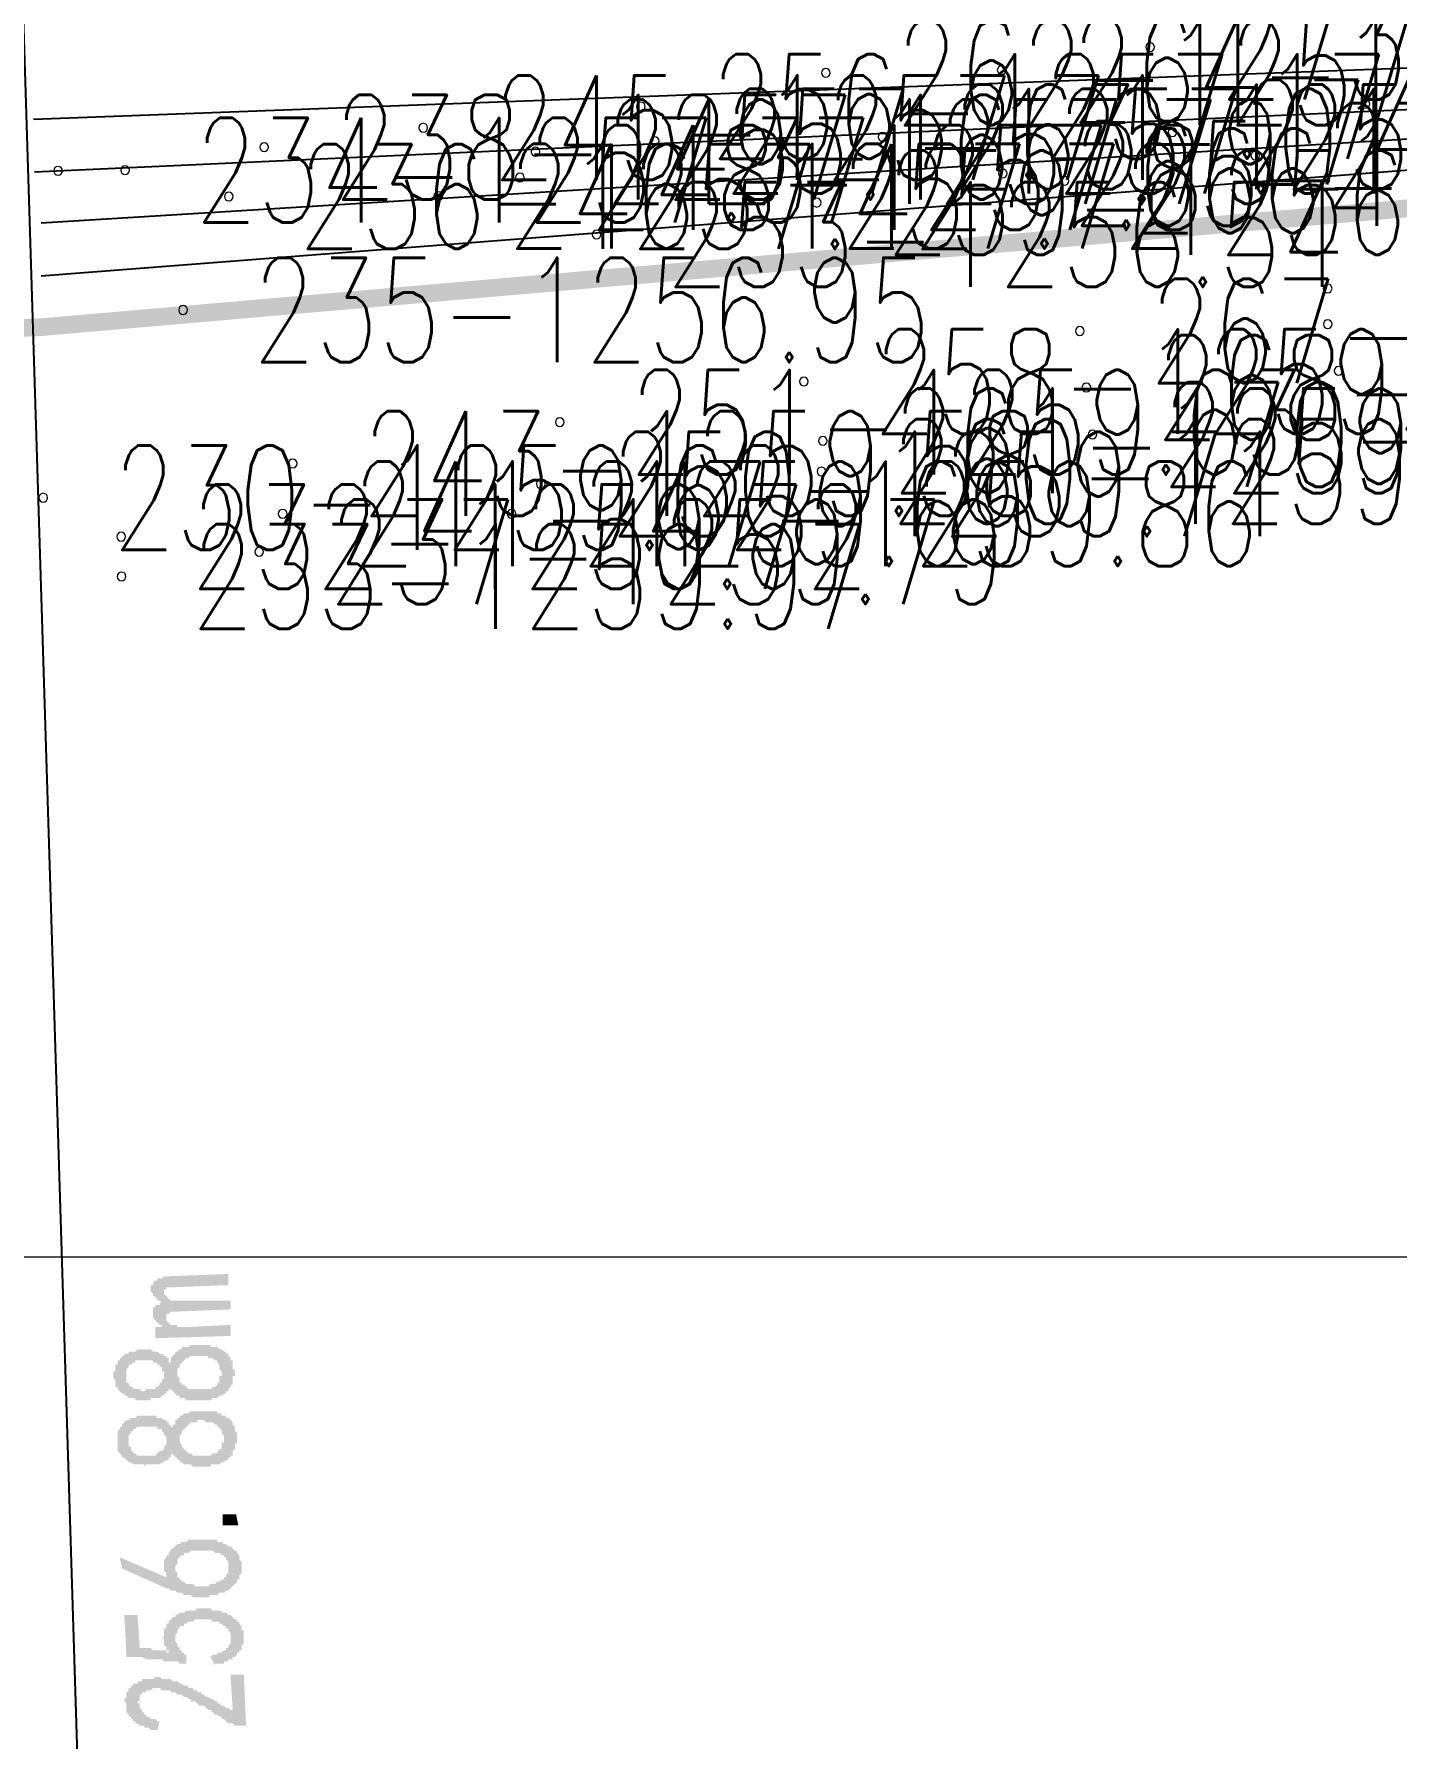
# Model space of a CAD drawing. Header units: millimetres. Extents: x 6156 to 7119, y 3162 to 3647.
# Drawn here: x 6841.03 to 6880.12, y 3507.33 to 3556.23 of the extents above; entities that cross this region are included whole.
import ezdxf
from ezdxf.enums import TextEntityAlignment as Align

# ---------------------------------------------------------------- set-up
doc = ezdxf.new("R2010")
doc.units = ezdxf.units.MM
doc.layers.add('图层1', color=7, linetype='Continuous')
doc.layers.add('点图2', color=30, linetype='Continuous', lineweight=5)
doc.styles.add('HBtxt', font='txt', dxfattribs={"width": 0.7, "bigfont": 'HZTXT'})

msp = doc.modelspace()

# ---------------------------------------------------------------- hatches: boundary and pattern name
at = {"layer": '图层1', "transparency": 33554559}
for points in [[(6846.599, 3520.66), (6846.599, 3520.342), (6845.011, 3520.279), (6845.011, 3520.279), (6844.948, 3520.279), (6844.884, 3520.279), (6844.821, 3520.279), (6844.821, 3520.279), (6844.821, 3520.215), (6844.757, 3520.215), (6844.757, 3520.152), (6844.757, 3520.152), (6844.757, 3520.088), (6844.757, 3520.088), (6844.821, 3520.025), (6844.821, 3520.025), (6844.884, 3519.961), (6844.884, 3519.961), (6844.884, 3519.961), (6844.948, 3519.898), (6845.011, 3519.898), (6845.011, 3519.898), (6845.075, 3519.898), (6845.138, 3519.898), (6845.202, 3519.898), (6845.202, 3519.898), (6845.265, 3519.898), (6845.329, 3519.898), (6846.662, 3519.898), (6846.662, 3519.644), (6845.075, 3519.58), (6845.011, 3519.58), (6844.948, 3519.58), (6844.884, 3519.517), (6844.884, 3519.517), (6844.884, 3519.517), (6844.821, 3519.517), (6844.821, 3519.453), (6844.821, 3519.453), (6844.821, 3519.39), (6844.821, 3519.39), (6844.821, 3519.326), (6844.821, 3519.326), (6844.884, 3519.263), (6844.884, 3519.263), (6844.948, 3519.199), (6844.948, 3519.199), (6845.011, 3519.199), (6845.011, 3519.199), (6845.075, 3519.199), (6845.138, 3519.199), (6845.138, 3519.136), (6845.202, 3519.136), (6845.265, 3519.136), (6845.329, 3519.136), (6845.329, 3519.136), (6846.662, 3519.199), (6846.662, 3518.882), (6844.503, 3518.818), (6844.503, 3519.136), (6844.757, 3519.136), (6844.694, 3519.136), (6844.694, 3519.199), (6844.63, 3519.199), (6844.63, 3519.199), (6844.567, 3519.263), (6844.567, 3519.263), (6844.503, 3519.326), (6844.503, 3519.326), (6844.503, 3519.326), (6844.44, 3519.39), (6844.44, 3519.39), (6844.44, 3519.453), (6844.44, 3519.453), (6844.44, 3519.517), (6844.44, 3519.517), (6844.44, 3519.58), (6844.44, 3519.58), (6844.44, 3519.644), (6844.44, 3519.644), (6844.44, 3519.707), (6844.503, 3519.707), (6844.503, 3519.771), (6844.567, 3519.771), (6844.63, 3519.771), (6844.63, 3519.834), (6844.694, 3519.834), (6844.757, 3519.834), (6844.694, 3519.834), (6844.63, 3519.898), (6844.63, 3519.898), (6844.567, 3519.898), (6844.567, 3519.961), (6844.503, 3519.961), (6844.503, 3520.025), (6844.503, 3520.025), (6844.44, 3520.025), (6844.44, 3520.088), (6844.44, 3520.088), (6844.376, 3520.152), (6844.376, 3520.152), (6844.376, 3520.215), (6844.376, 3520.279), (6844.376, 3520.279), (6844.376, 3520.342), (6844.44, 3520.342), (6844.44, 3520.406), (6844.44, 3520.406), (6844.503, 3520.469), (6844.503, 3520.469), (6844.567, 3520.469), (6844.567, 3520.533), (6844.63, 3520.533), (6844.63, 3520.533), (6844.694, 3520.533), (6844.757, 3520.596), (6844.821, 3520.596), (6844.884, 3520.596), (6844.884, 3520.596)], [(6846.091, 3509.674), (6846.154, 3509.738), (6846.218, 3509.738), (6846.281, 3509.738), (6846.281, 3509.801), (6846.345, 3509.801), (6846.408, 3509.801), (6846.408, 3509.801), (6846.472, 3509.865), (6846.535, 3509.865), (6846.535, 3509.928), (6846.599, 3509.928), (6846.599, 3509.928), (6846.599, 3509.992), (6846.599, 3509.992), (6846.662, 3510.055), (6846.662, 3510.055), (6846.662, 3510.055), (6846.662, 3510.119), (6846.662, 3510.182), (6846.662, 3510.182), (6846.662, 3510.246), (6846.662, 3510.309), (6846.662, 3510.309), (6846.662, 3510.373), (6846.662, 3510.373), (6846.599, 3510.436), (6846.599, 3510.436), (6846.599, 3510.5), (6846.535, 3510.5), (6846.535, 3510.5), (6846.535, 3510.563), (6846.472, 3510.563), (6846.408, 3510.627), (6846.408, 3510.627), (6846.345, 3510.627), (6846.345, 3510.69), (6846.281, 3510.69), (6846.218, 3510.69), (6846.218, 3510.69), (6846.154, 3510.69), (6846.154, 3510.69), (6846.091, 3510.754), (6846.027, 3510.754), (6845.964, 3510.754), (6845.964, 3510.754), (6845.9, 3510.754), (6845.837, 3510.754), (6845.773, 3510.754), (6845.773, 3510.754), (6845.71, 3510.754), (6845.646, 3510.754), (6845.583, 3510.69), (6845.583, 3510.69), (6845.519, 3510.69), (6845.456, 3510.69), (6845.456, 3510.69), (6845.392, 3510.627), (6845.329, 3510.627), (6845.329, 3510.627), (6845.329, 3510.563), (6845.265, 3510.563), (6845.202, 3510.563), (6845.202, 3510.5), (6845.202, 3510.5), (6845.138, 3510.436), (6845.138, 3510.436), (6845.138, 3510.373), (6845.138, 3510.373), (6845.075, 3510.309), (6845.075, 3510.309), (6845.075, 3510.246), (6845.075, 3510.246), (6845.075, 3510.182), (6845.075, 3510.119), (6845.075, 3510.119), (6845.138, 3510.055), (6845.138, 3510.055), (6845.138, 3509.992), (6845.138, 3509.992), (6845.202, 3509.928), (6845.202, 3509.928), (6845.202, 3509.865), (6845.265, 3509.865), (6845.265, 3509.801), (6845.329, 3509.801), (6845.329, 3509.738), (6845.392, 3509.738), (6845.392, 3509.738), (6845.392, 3509.484), (6845.392, 3509.484), (6845.392, 3509.484), (6845.329, 3509.484), (6845.329, 3509.484), (6845.329, 3509.484), (6845.265, 3509.484), (6845.265, 3509.484), (6845.265, 3509.484), (6845.202, 3509.484), (6845.202, 3509.484), (6845.138, 3509.547), (6845.138, 3509.547), (6845.075, 3509.547), (6845.075, 3509.547), (6845.011, 3509.547), (6844.948, 3509.547), (6844.884, 3509.547), (6844.884, 3509.547), (6844.821, 3509.547), (6844.757, 3509.547), (6844.694, 3509.611), (6844.63, 3509.611), (6844.567, 3509.611), (6844.503, 3509.611), (6844.44, 3509.611), (6844.376, 3509.611), (6844.313, 3509.611), (6844.249, 3509.611), (6844.122, 3509.674), (6844.059, 3509.674), (6843.995, 3509.674), (6843.932, 3509.674), (6843.805, 3509.674), (6843.741, 3509.674), (6843.678, 3509.674), (6843.615, 3510.881), (6843.995, 3510.881), (6844.059, 3509.928), (6844.059, 3509.928), (6844.122, 3509.928), (6844.186, 3509.928), (6844.249, 3509.928), (6844.313, 3509.928), (6844.376, 3509.928), (6844.44, 3509.865), (6844.503, 3509.865), (6844.503, 3509.865), (6844.567, 3509.865), (6844.63, 3509.865), (6844.694, 3509.865), (6844.694, 3509.865), (6844.757, 3509.865), (6844.821, 3509.865), (6844.821, 3509.801), (6844.884, 3509.801), (6844.884, 3509.801), (6844.884, 3509.865), (6844.821, 3509.865), (6844.821, 3509.928), (6844.821, 3509.992), (6844.757, 3509.992), (6844.757, 3510.055), (6844.757, 3510.055), (6844.757, 3510.119), (6844.757, 3510.119), (6844.757, 3510.182), (6844.757, 3510.182), (6844.694, 3510.246), (6844.757, 3510.246), (6844.757, 3510.309), (6844.757, 3510.373), (6844.757, 3510.373), (6844.757, 3510.436), (6844.757, 3510.436), (6844.757, 3510.5), (6844.821, 3510.5), (6844.821, 3510.563), (6844.821, 3510.627), (6844.821, 3510.627), (6844.884, 3510.627), (6844.884, 3510.69), (6844.884, 3510.69), (6844.948, 3510.754), (6844.948, 3510.754), (6845.011, 3510.817), (6845.011, 3510.817), (6845.075, 3510.817), (6845.075, 3510.881), (6845.138, 3510.881), (6845.138, 3510.881), (6845.202, 3510.944), (6845.265, 3510.944), (6845.329, 3510.944), (6845.329, 3510.944), (6845.392, 3511.008), (6845.456, 3511.008), (6845.456, 3511.008), (6845.456, 3511.008), (6845.519, 3511.008), (6845.583, 3511.008), (6845.646, 3511.008), (6845.646, 3511.008), (6845.71, 3511.071), (6845.773, 3511.071), (6845.837, 3511.071), (6845.9, 3511.071), (6845.9, 3511.071), (6845.964, 3511.071), (6845.964, 3511.071), (6846.027, 3511.071), (6846.091, 3511.071), (6846.154, 3511.008), (6846.218, 3511.008), (6846.218, 3511.008), (6846.281, 3511.008), (6846.345, 3511.008), (6846.408, 3511.008), (6846.408, 3510.944), (6846.472, 3510.944), (6846.535, 3510.944), (6846.535, 3510.944), (6846.599, 3510.881), (6846.662, 3510.881), (6846.662, 3510.881), (6846.726, 3510.817), (6846.726, 3510.817), (6846.726, 3510.817), (6846.789, 3510.754), (6846.789, 3510.754), (6846.853, 3510.754), (6846.853, 3510.69), (6846.916, 3510.69), (6846.916, 3510.627), (6846.916, 3510.627), (6846.98, 3510.563), (6846.98, 3510.5), (6846.98, 3510.5), (6846.98, 3510.436), (6847.043, 3510.436), (6847.043, 3510.373), (6847.043, 3510.373), (6847.043, 3510.309), (6847.043, 3510.309), (6847.043, 3510.246), (6847.043, 3510.182), (6847.043, 3510.182), (6847.043, 3510.119), (6847.043, 3510.119), (6847.043, 3510.055), (6847.043, 3510.055), (6846.98, 3509.992), (6846.98, 3509.928), (6846.98, 3509.928), (6846.98, 3509.865), (6846.916, 3509.865), (6846.916, 3509.801), (6846.853, 3509.801), (6846.853, 3509.738), (6846.853, 3509.738), (6846.853, 3509.738), (6846.789, 3509.674), (6846.789, 3509.674), (6846.726, 3509.674), (6846.726, 3509.611), (6846.662, 3509.611), (6846.599, 3509.611), (6846.599, 3509.547), (6846.535, 3509.547), (6846.472, 3509.547), (6846.472, 3509.484), (6846.408, 3509.484), (6846.345, 3509.484), (6846.281, 3509.484), (6846.218, 3509.484), (6846.218, 3509.42)], [(6846.98, 3507.706), (6846.98, 3507.706), (6846.916, 3507.706), (6846.853, 3507.706), (6846.789, 3507.706), (6846.789, 3507.706), (6846.726, 3507.769), (6846.662, 3507.769), (6846.662, 3507.769), (6846.599, 3507.769), (6846.535, 3507.833), (6846.535, 3507.833), (6846.472, 3507.896), (6846.472, 3507.896), (6846.408, 3507.896), (6846.408, 3507.896), (6846.408, 3507.96), (6846.345, 3507.96), (6846.345, 3507.96), (6846.281, 3508.023), (6846.281, 3508.023), (6846.218, 3508.023), (6846.154, 3508.087), (6846.154, 3508.087), (6846.091, 3508.15), (6846.091, 3508.15), (6846.027, 3508.15), (6845.964, 3508.214), (6845.964, 3508.214), (6845.9, 3508.277), (6845.837, 3508.277), (6845.773, 3508.277), (6845.71, 3508.341), (6845.71, 3508.341), (6845.646, 3508.404), (6845.583, 3508.404), (6845.519, 3508.404), (6845.519, 3508.468), (6845.456, 3508.468), (6845.392, 3508.531), (6845.329, 3508.531), (6845.329, 3508.531), (6845.265, 3508.595), (6845.202, 3508.595), (6845.202, 3508.595), (6845.138, 3508.595), (6845.075, 3508.658), (6845.075, 3508.658), (6845.011, 3508.658), (6845.011, 3508.658), (6844.948, 3508.658), (6844.948, 3508.722), (6844.948, 3508.722), (6844.884, 3508.722), (6844.821, 3508.722), (6844.757, 3508.722), (6844.694, 3508.722), (6844.63, 3508.785), (6844.63, 3508.785), (6844.567, 3508.785), (6844.503, 3508.785), (6844.503, 3508.785), (6844.44, 3508.785), (6844.376, 3508.722), (6844.376, 3508.722), (6844.313, 3508.722), (6844.25, 3508.722), (6844.25, 3508.658), (6844.186, 3508.658), (6844.123, 3508.658), (6844.123, 3508.595), (6844.123, 3508.595), (6844.059, 3508.595), (6844.059, 3508.531), (6844.059, 3508.468), (6844.059, 3508.468), (6844.059, 3508.404), (6843.996, 3508.404), (6843.996, 3508.341), (6844.059, 3508.341), (6844.059, 3508.277), (6844.059, 3508.277), (6844.059, 3508.214), (6844.059, 3508.214), (6844.123, 3508.15), (6844.123, 3508.15), (6844.123, 3508.087), (6844.186, 3508.087), (6844.186, 3508.023), (6844.25, 3508.023), (6844.25, 3507.96), (6844.313, 3507.96), (6844.313, 3507.96), (6844.376, 3507.896), (6844.376, 3507.896), (6844.44, 3507.896), (6844.503, 3507.896), (6844.567, 3507.833), (6844.567, 3507.833), (6844.63, 3507.833), (6844.567, 3507.579), (6844.503, 3507.579), (6844.44, 3507.579), (6844.376, 3507.579), (6844.376, 3507.579), (6844.313, 3507.643), (6844.25, 3507.643), (6844.186, 3507.643), (6844.186, 3507.706), (6844.123, 3507.706), (6844.059, 3507.706), (6844.059, 3507.706), (6843.996, 3507.769), (6843.996, 3507.769), (6843.932, 3507.769), (6843.932, 3507.833), (6843.869, 3507.833), (6843.869, 3507.833), (6843.869, 3507.896), (6843.805, 3507.896), (6843.805, 3507.896), (6843.805, 3507.96), (6843.742, 3507.96), (6843.742, 3508.023), (6843.742, 3508.023), (6843.678, 3508.087), (6843.678, 3508.15), (6843.678, 3508.15), (6843.678, 3508.214), (6843.678, 3508.214), (6843.678, 3508.277), (6843.678, 3508.277), (6843.678, 3508.341), (6843.615, 3508.404), (6843.615, 3508.404), (6843.615, 3508.468), (6843.615, 3508.468), (6843.678, 3508.531), (6843.678, 3508.531), (6843.678, 3508.531), (6843.678, 3508.595), (6843.678, 3508.595), (6843.678, 3508.658), (6843.742, 3508.722), (6843.742, 3508.722), (6843.742, 3508.785), (6843.805, 3508.785), (6843.805, 3508.785), (6843.805, 3508.849), (6843.869, 3508.849), (6843.869, 3508.912), (6843.932, 3508.912), (6843.996, 3508.912), (6843.996, 3508.976), (6844.059, 3508.976), (6844.123, 3508.976), (6844.123, 3509.039), (6844.186, 3509.039), (6844.25, 3509.039), (6844.25, 3509.039), (6844.313, 3509.039), (6844.376, 3509.039), (6844.44, 3509.039), (6844.503, 3509.103), (6844.503, 3509.103), (6844.567, 3509.103), (6844.63, 3509.103), (6844.63, 3509.103), (6844.694, 3509.039), (6844.757, 3509.039), (6844.757, 3509.039), (6844.821, 3509.039), (6844.884, 3509.039), (6844.884, 3509.039), (6844.948, 3509.039), (6845.011, 3508.976), (6845.075, 3508.976), (6845.075, 3508.976), (6845.138, 3508.976), (6845.202, 3508.912), (6845.265, 3508.912), (6845.265, 3508.912), (6845.329, 3508.849), (6845.329, 3508.849), (6845.392, 3508.849), (6845.392, 3508.849), (6845.456, 3508.849), (6845.456, 3508.785), (6845.456, 3508.785), (6845.519, 3508.785), (6845.519, 3508.785), (6845.583, 3508.785), (6845.583, 3508.722), (6845.646, 3508.722), (6845.71, 3508.722), (6845.71, 3508.658), (6845.773, 3508.658), (6845.773, 3508.658), (6845.837, 3508.658), (6845.837, 3508.595), (6845.9, 3508.595), (6845.964, 3508.531), (6845.964, 3508.531), (6846.027, 3508.531), (6846.091, 3508.468), (6846.091, 3508.468), (6846.154, 3508.468), (6846.218, 3508.404), (6846.281, 3508.404), (6846.281, 3508.341), (6846.345, 3508.341), (6846.408, 3508.277), (6846.472, 3508.277), (6846.472, 3508.277), (6846.535, 3508.214), (6846.599, 3508.214), (6846.662, 3508.15), (6846.726, 3508.15), (6846.726, 3508.15), (6846.662, 3509.166), (6847.043, 3509.166), (6847.107, 3507.706)]]:
    msp.add_hatch(color=256, dxfattribs=at).paths.add_polyline_path(points)
h = msp.add_hatch(color=256, dxfattribs=at)
h.paths.add_polyline_path([(6845.773, 3517.04), (6845.71, 3517.04), (6845.646, 3517.04), (6845.646, 3517.04), (6845.583, 3517.04), (6845.519, 3517.04), (6845.456, 3517.04), (6845.456, 3517.04), (6845.392, 3517.04), (6845.329, 3517.104), (6845.265, 3517.104), (6845.265, 3517.104), (6845.202, 3517.104), (6845.202, 3517.167), (6845.138, 3517.167), (6845.138, 3517.167), (6845.075, 3517.231), (6845.075, 3517.231), (6845.011, 3517.294), (6845.011, 3517.294), (6844.948, 3517.358), (6844.948, 3517.358), (6844.884, 3517.358), (6844.884, 3517.294), (6844.821, 3517.294), (6844.821, 3517.231), (6844.757, 3517.231), (6844.757, 3517.167), (6844.694, 3517.167), (6844.694, 3517.167), (6844.63, 3517.104), (6844.63, 3517.104), (6844.567, 3517.104), (6844.567, 3517.104), (6844.503, 3517.104), (6844.44, 3517.104), (6844.376, 3517.104), (6844.376, 3517.04), (6844.313, 3517.04), (6844.249, 3517.04), (6844.186, 3517.04), (6844.122, 3517.04), (6844.122, 3517.04), (6844.059, 3517.04), (6843.996, 3517.04), (6843.932, 3517.04), (6843.932, 3517.104), (6843.869, 3517.104), (6843.805, 3517.104), (6843.805, 3517.104), (6843.742, 3517.104), (6843.678, 3517.167), (6843.678, 3517.167), (6843.615, 3517.167), (6843.615, 3517.231), (6843.551, 3517.231), (6843.551, 3517.231), (6843.488, 3517.294), (6843.488, 3517.294), (6843.424, 3517.358), (6843.424, 3517.358), (6843.424, 3517.421), (6843.361, 3517.421), (6843.361, 3517.485), (6843.361, 3517.485), (6843.361, 3517.548), (6843.361, 3517.548), (6843.361, 3517.612), (6843.361, 3517.612), (6843.297, 3517.675), (6843.297, 3517.739), (6843.297, 3517.739), (6843.297, 3517.739), (6843.297, 3517.802), (6843.297, 3517.866), (6843.361, 3517.866), (6843.361, 3517.929), (6843.361, 3517.929), (6843.361, 3517.993), (6843.361, 3517.993), (6843.361, 3517.993), (6843.361, 3518.056), (6843.424, 3518.056), (6843.424, 3518.12), (6843.424, 3518.183), (6843.488, 3518.183), (6843.488, 3518.247), (6843.488, 3518.247), (6843.551, 3518.247), (6843.551, 3518.31), (6843.615, 3518.31), (6843.615, 3518.374), (6843.678, 3518.374), (6843.742, 3518.374), (6843.742, 3518.437), (6843.805, 3518.437), (6843.869, 3518.437), (6843.869, 3518.437), (6843.932, 3518.437), (6843.932, 3518.437), (6843.996, 3518.501), (6844.059, 3518.501), (6844.122, 3518.501), (6844.122, 3518.501), (6844.186, 3518.501), (6844.249, 3518.501), (6844.313, 3518.501), (6844.376, 3518.501), (6844.376, 3518.501), (6844.44, 3518.437), (6844.44, 3518.437), (6844.503, 3518.437), (6844.567, 3518.437), (6844.567, 3518.437), (6844.63, 3518.374), (6844.63, 3518.374), (6844.694, 3518.374), (6844.757, 3518.31), (6844.757, 3518.31), (6844.821, 3518.31), (6844.821, 3518.247), (6844.884, 3518.247), (6844.884, 3518.183), (6844.884, 3518.12), (6844.948, 3518.12), (6844.948, 3518.183), (6844.948, 3518.247), (6844.948, 3518.247), (6845.011, 3518.31), (6845.011, 3518.31), (6845.075, 3518.374), (6845.075, 3518.374), (6845.075, 3518.437), (6845.138, 3518.437), (6845.138, 3518.437), (6845.202, 3518.501), (6845.202, 3518.501), (6845.265, 3518.501), (6845.265, 3518.564), (6845.329, 3518.564), (6845.392, 3518.564), (6845.392, 3518.564), (6845.456, 3518.564), (6845.519, 3518.628), (6845.583, 3518.628), (6845.583, 3518.628), (6845.646, 3518.628), (6845.71, 3518.628), (6845.773, 3518.628), (6845.837, 3518.628), (6845.9, 3518.628), (6845.964, 3518.628), (6845.964, 3518.628), (6846.027, 3518.628), (6846.091, 3518.628), (6846.091, 3518.564), (6846.154, 3518.564), (6846.154, 3518.564), (6846.218, 3518.564), (6846.281, 3518.564), (6846.345, 3518.501), (6846.345, 3518.501), (6846.408, 3518.501), (6846.472, 3518.437), (6846.472, 3518.437), (6846.472, 3518.437), (6846.535, 3518.437), (6846.535, 3518.374), (6846.599, 3518.374), (6846.599, 3518.31), (6846.599, 3518.31), (6846.662, 3518.247), (6846.662, 3518.247), (6846.662, 3518.183), (6846.726, 3518.183), (6846.726, 3518.12), (6846.726, 3518.12), (6846.726, 3518.056), (6846.726, 3517.993), (6846.726, 3517.993), (6846.726, 3517.929), (6846.789, 3517.929), (6846.789, 3517.866), (6846.789, 3517.802), (6846.789, 3517.802), (6846.789, 3517.739), (6846.726, 3517.739), (6846.726, 3517.675), (6846.726, 3517.612), (6846.726, 3517.612), (6846.726, 3517.548), (6846.726, 3517.548), (6846.726, 3517.485), (6846.726, 3517.485), (6846.662, 3517.485), (6846.662, 3517.421), (6846.662, 3517.421), (6846.599, 3517.358), (6846.599, 3517.358), (6846.599, 3517.294), (6846.535, 3517.294), (6846.535, 3517.231), (6846.535, 3517.231), (6846.472, 3517.231), (6846.408, 3517.167), (6846.408, 3517.167), (6846.345, 3517.167), (6846.281, 3517.104), (6846.281, 3517.104), (6846.218, 3517.104), (6846.154, 3517.104), (6846.154, 3517.104), (6846.091, 3517.04), (6846.027, 3517.04), (6846.027, 3517.04), (6845.964, 3517.04), (6845.9, 3517.04), (6845.837, 3517.04), (6845.773, 3517.04), (6845.773, 3517.04)], flags=0)
h.paths.add_polyline_path([(6845.71, 3517.358), (6845.773, 3517.358), (6845.837, 3517.358), (6845.9, 3517.358), (6845.964, 3517.358), (6845.964, 3517.358), (6846.027, 3517.358), (6846.091, 3517.358), (6846.154, 3517.421), (6846.154, 3517.421), (6846.218, 3517.421), (6846.218, 3517.421), (6846.281, 3517.485), (6846.281, 3517.485), (6846.281, 3517.548), (6846.345, 3517.548), (6846.345, 3517.612), (6846.345, 3517.612), (6846.345, 3517.675), (6846.345, 3517.675), (6846.345, 3517.739), (6846.408, 3517.739), (6846.408, 3517.802), (6846.408, 3517.866), (6846.408, 3517.866), (6846.345, 3517.929), (6846.345, 3517.929), (6846.345, 3517.993), (6846.345, 3517.993), (6846.345, 3518.056), (6846.281, 3518.12), (6846.281, 3518.12), (6846.281, 3518.183), (6846.218, 3518.183), (6846.218, 3518.183), (6846.154, 3518.247), (6846.154, 3518.247), (6846.091, 3518.247), (6846.027, 3518.247), (6846.027, 3518.31), (6845.964, 3518.31), (6845.9, 3518.31), (6845.837, 3518.31), (6845.837, 3518.31), (6845.773, 3518.31), (6845.71, 3518.31), (6845.646, 3518.31), (6845.646, 3518.31), (6845.583, 3518.31), (6845.519, 3518.31), (6845.519, 3518.31), (6845.456, 3518.247), (6845.392, 3518.247), (6845.392, 3518.247), (6845.329, 3518.183), (6845.329, 3518.183), (6845.265, 3518.12), (6845.265, 3518.12), (6845.202, 3518.056), (6845.202, 3518.056), (6845.202, 3517.993), (6845.202, 3517.993), (6845.138, 3517.929), (6845.138, 3517.929), (6845.138, 3517.866), (6845.138, 3517.802), (6845.138, 3517.802), (6845.138, 3517.739), (6845.138, 3517.739), (6845.138, 3517.739), (6845.202, 3517.675), (6845.202, 3517.612), (6845.202, 3517.612), (6845.202, 3517.548), (6845.265, 3517.548), (6845.265, 3517.485), (6845.329, 3517.485), (6845.329, 3517.485), (6845.329, 3517.485), (6845.392, 3517.421), (6845.392, 3517.421), (6845.456, 3517.358), (6845.519, 3517.358), (6845.519, 3517.358), (6845.583, 3517.358), (6845.646, 3517.358), (6845.71, 3517.358), (6845.71, 3517.358), (6845.71, 3517.358)], flags=0)
h.paths.add_polyline_path([(6844.186, 3517.294), (6844.249, 3517.358), (6844.313, 3517.358), (6844.376, 3517.358), (6844.376, 3517.358), (6844.44, 3517.358), (6844.503, 3517.358), (6844.503, 3517.421), (6844.567, 3517.421), (6844.567, 3517.421), (6844.63, 3517.485), (6844.63, 3517.485), (6844.63, 3517.548), (6844.694, 3517.548), (6844.694, 3517.548), (6844.694, 3517.612), (6844.757, 3517.675), (6844.757, 3517.675), (6844.757, 3517.739), (6844.757, 3517.802), (6844.757, 3517.802), (6844.757, 3517.866), (6844.694, 3517.866), (6844.694, 3517.929), (6844.694, 3517.929), (6844.694, 3517.993), (6844.63, 3517.993), (6844.63, 3518.056), (6844.567, 3518.056), (6844.567, 3518.12), (6844.567, 3518.12), (6844.503, 3518.12), (6844.44, 3518.12), (6844.44, 3518.183), (6844.376, 3518.183), (6844.313, 3518.183), (6844.313, 3518.183), (6844.249, 3518.183), (6844.186, 3518.183), (6844.122, 3518.183), (6844.122, 3518.183), (6844.059, 3518.183), (6843.996, 3518.183), (6843.932, 3518.183), (6843.932, 3518.12), (6843.869, 3518.12), (6843.869, 3518.12), (6843.805, 3518.056), (6843.805, 3518.056), (6843.742, 3518.056), (6843.742, 3517.993), (6843.742, 3517.993), (6843.678, 3517.929), (6843.678, 3517.929), (6843.678, 3517.866), (6843.678, 3517.866), (6843.678, 3517.802), (6843.678, 3517.739), (6843.678, 3517.739), (6843.678, 3517.675), (6843.678, 3517.675), (6843.678, 3517.612), (6843.678, 3517.548), (6843.742, 3517.548), (6843.742, 3517.485), (6843.742, 3517.485), (6843.805, 3517.421), (6843.805, 3517.421), (6843.869, 3517.421), (6843.869, 3517.421), (6843.869, 3517.358), (6843.932, 3517.358), (6843.996, 3517.358), (6843.996, 3517.358), (6844.059, 3517.358), (6844.122, 3517.294), (6844.186, 3517.294), (6844.186, 3517.294)], flags=0)
h = msp.add_hatch(color=256, dxfattribs=at)
h.paths.add_polyline_path([(6845.837, 3515.135), (6845.773, 3515.135), (6845.773, 3515.135), (6845.71, 3515.135), (6845.646, 3515.135), (6845.583, 3515.135), (6845.583, 3515.135), (6845.519, 3515.199), (6845.456, 3515.199), (6845.392, 3515.199), (6845.392, 3515.199), (6845.329, 3515.199), (6845.265, 3515.262), (6845.265, 3515.262), (6845.202, 3515.262), (6845.202, 3515.326), (6845.138, 3515.326), (6845.138, 3515.389), (6845.075, 3515.389), (6845.075, 3515.453), (6845.011, 3515.453), (6845.011, 3515.516), (6844.948, 3515.453), (6844.948, 3515.389), (6844.884, 3515.389), (6844.884, 3515.326), (6844.821, 3515.326), (6844.821, 3515.326), (6844.757, 3515.262), (6844.757, 3515.262), (6844.694, 3515.262), (6844.694, 3515.262), (6844.63, 3515.199), (6844.63, 3515.199), (6844.567, 3515.199), (6844.503, 3515.199), (6844.44, 3515.199), (6844.44, 3515.199), (6844.376, 3515.199), (6844.313, 3515.199), (6844.249, 3515.199), (6844.186, 3515.135), (6844.186, 3515.199), (6844.122, 3515.199), (6844.059, 3515.199), (6843.995, 3515.199), (6843.995, 3515.199), (6843.932, 3515.199), (6843.932, 3515.199), (6843.868, 3515.199), (6843.805, 3515.262), (6843.805, 3515.262), (6843.741, 3515.262), (6843.678, 3515.326), (6843.678, 3515.326), (6843.678, 3515.326), (6843.615, 3515.389), (6843.551, 3515.389), (6843.551, 3515.453), (6843.551, 3515.453), (6843.488, 3515.516), (6843.488, 3515.516), (6843.424, 3515.58), (6843.424, 3515.58), (6843.424, 3515.58), (6843.424, 3515.643), (6843.424, 3515.643), (6843.424, 3515.707), (6843.424, 3515.77), (6843.424, 3515.77), (6843.424, 3515.834), (6843.424, 3515.834), (6843.424, 3515.897), (6843.424, 3515.897), (6843.424, 3515.961), (6843.424, 3515.961), (6843.424, 3516.024), (6843.424, 3516.088), (6843.424, 3516.088), (6843.424, 3516.088), (6843.424, 3516.151), (6843.424, 3516.151), (6843.488, 3516.215), (6843.488, 3516.215), (6843.488, 3516.278), (6843.551, 3516.278), (6843.551, 3516.342), (6843.551, 3516.342), (6843.615, 3516.405), (6843.615, 3516.405), (6843.678, 3516.469), (6843.678, 3516.469), (6843.741, 3516.469), (6843.805, 3516.532), (6843.805, 3516.532), (6843.868, 3516.532), (6843.932, 3516.532), (6843.932, 3516.532), (6843.995, 3516.596), (6843.995, 3516.596), (6844.059, 3516.596), (6844.122, 3516.596), (6844.186, 3516.596), (6844.186, 3516.596), (6844.249, 3516.596), (6844.313, 3516.596), (6844.376, 3516.596), (6844.44, 3516.596), (6844.503, 3516.596), (6844.503, 3516.596), (6844.503, 3516.596), (6844.567, 3516.532), (6844.63, 3516.532), (6844.63, 3516.532), (6844.694, 3516.532), (6844.757, 3516.469), (6844.757, 3516.469), (6844.821, 3516.469), (6844.821, 3516.405), (6844.884, 3516.405), (6844.884, 3516.342), (6844.948, 3516.342), (6844.948, 3516.278), (6845.011, 3516.278), (6845.011, 3516.215), (6845.011, 3516.278), (6845.011, 3516.342), (6845.075, 3516.342), (6845.075, 3516.405), (6845.075, 3516.469), (6845.138, 3516.469), (6845.138, 3516.532), (6845.138, 3516.532), (6845.202, 3516.532), (6845.202, 3516.596), (6845.265, 3516.596), (6845.265, 3516.596), (6845.329, 3516.659), (6845.329, 3516.659), (6845.392, 3516.659), (6845.456, 3516.659), (6845.519, 3516.723), (6845.519, 3516.723), (6845.583, 3516.723), (6845.646, 3516.723), (6845.71, 3516.723), (6845.71, 3516.723), (6845.773, 3516.723), (6845.837, 3516.723), (6845.9, 3516.723), (6845.964, 3516.723), (6846.027, 3516.723), (6846.027, 3516.723), (6846.091, 3516.723), (6846.154, 3516.723), (6846.218, 3516.723), (6846.218, 3516.723), (6846.281, 3516.723), (6846.281, 3516.659), (6846.345, 3516.659), (6846.408, 3516.659), (6846.408, 3516.596), (6846.472, 3516.596), (6846.535, 3516.596), (6846.535, 3516.532), (6846.535, 3516.532), (6846.599, 3516.532), (6846.599, 3516.532), (6846.662, 3516.469), (6846.662, 3516.469), (6846.726, 3516.405), (6846.726, 3516.405), (6846.726, 3516.342), (6846.726, 3516.342), (6846.789, 3516.278), (6846.789, 3516.215), (6846.789, 3516.215), (6846.789, 3516.151), (6846.789, 3516.151), (6846.853, 3516.088), (6846.853, 3516.088), (6846.853, 3516.024), (6846.853, 3515.961), (6846.853, 3515.961), (6846.853, 3515.897), (6846.853, 3515.834), (6846.853, 3515.834), (6846.789, 3515.77), (6846.789, 3515.77), (6846.789, 3515.707), (6846.789, 3515.707), (6846.789, 3515.643), (6846.789, 3515.643), (6846.789, 3515.643), (6846.726, 3515.58), (6846.726, 3515.516), (6846.726, 3515.516), (6846.726, 3515.453), (6846.662, 3515.453), (6846.662, 3515.389), (6846.599, 3515.389), (6846.599, 3515.326), (6846.599, 3515.326), (6846.535, 3515.326), (6846.535, 3515.326), (6846.472, 3515.262), (6846.408, 3515.262), (6846.408, 3515.262), (6846.345, 3515.199), (6846.281, 3515.199), (6846.281, 3515.199), (6846.218, 3515.199), (6846.154, 3515.199), (6846.091, 3515.199), (6846.091, 3515.135), (6846.027, 3515.135), (6845.964, 3515.135), (6845.9, 3515.135), (6845.837, 3515.135), (6845.837, 3515.135)], flags=0)
h.paths.add_polyline_path([(6845.837, 3515.453), (6845.837, 3515.453), (6845.9, 3515.453), (6845.964, 3515.453), (6846.027, 3515.453), (6846.091, 3515.453), (6846.091, 3515.453), (6846.154, 3515.516), (6846.218, 3515.516), (6846.218, 3515.516), (6846.281, 3515.516), (6846.281, 3515.58), (6846.345, 3515.58), (6846.345, 3515.643), (6846.408, 3515.643), (6846.408, 3515.707), (6846.408, 3515.707), (6846.408, 3515.77), (6846.408, 3515.77), (6846.408, 3515.834), (6846.472, 3515.834), (6846.472, 3515.897), (6846.472, 3515.897), (6846.472, 3515.961), (6846.472, 3515.961), (6846.472, 3516.024), (6846.408, 3516.088), (6846.408, 3516.088), (6846.408, 3516.151), (6846.408, 3516.151), (6846.408, 3516.215), (6846.345, 3516.215), (6846.345, 3516.278), (6846.281, 3516.278), (6846.281, 3516.342), (6846.218, 3516.342), (6846.218, 3516.342), (6846.154, 3516.405), (6846.154, 3516.405), (6846.091, 3516.405), (6846.027, 3516.405), (6845.964, 3516.405), (6845.964, 3516.405), (6845.9, 3516.469), (6845.837, 3516.469), (6845.773, 3516.469), (6845.71, 3516.469), (6845.71, 3516.405), (6845.646, 3516.405), (6845.583, 3516.405), (6845.583, 3516.405), (6845.519, 3516.405), (6845.456, 3516.342), (6845.456, 3516.342), (6845.392, 3516.278), (6845.392, 3516.278), (6845.329, 3516.215), (6845.329, 3516.215), (6845.329, 3516.215), (6845.265, 3516.151), (6845.265, 3516.151), (6845.265, 3516.088), (6845.265, 3516.088), (6845.202, 3516.024), (6845.202, 3515.961), (6845.202, 3515.961), (6845.202, 3515.897), (6845.202, 3515.897), (6845.202, 3515.897), (6845.202, 3515.834), (6845.265, 3515.77), (6845.265, 3515.77), (6845.265, 3515.707), (6845.265, 3515.707), (6845.329, 3515.643), (6845.329, 3515.643), (6845.392, 3515.58), (6845.392, 3515.58), (6845.392, 3515.58), (6845.456, 3515.516), (6845.456, 3515.516), (6845.519, 3515.516), (6845.583, 3515.453), (6845.583, 3515.453), (6845.646, 3515.453), (6845.71, 3515.453), (6845.773, 3515.453), (6845.773, 3515.453), (6845.837, 3515.453)], flags=0)
h.paths.add_polyline_path([(6844.249, 3515.453), (6844.313, 3515.453), (6844.376, 3515.453), (6844.44, 3515.453), (6844.44, 3515.453), (6844.503, 3515.453), (6844.567, 3515.516), (6844.567, 3515.516), (6844.63, 3515.58), (6844.63, 3515.58), (6844.694, 3515.58), (6844.694, 3515.58), (6844.757, 3515.643), (6844.757, 3515.643), (6844.757, 3515.707), (6844.757, 3515.707), (6844.821, 3515.77), (6844.821, 3515.77), (6844.821, 3515.834), (6844.821, 3515.897), (6844.821, 3515.897), (6844.821, 3515.961), (6844.821, 3516.024), (6844.757, 3516.024), (6844.757, 3516.088), (6844.757, 3516.088), (6844.694, 3516.151), (6844.694, 3516.151), (6844.694, 3516.215), (6844.63, 3516.215), (6844.63, 3516.215), (6844.567, 3516.215), (6844.567, 3516.278), (6844.503, 3516.278), (6844.44, 3516.278), (6844.376, 3516.278), (6844.376, 3516.278), (6844.313, 3516.278), (6844.249, 3516.278), (6844.186, 3516.278), (6844.186, 3516.278), (6844.122, 3516.278), (6844.059, 3516.278), (6844.059, 3516.278), (6843.995, 3516.278), (6843.932, 3516.215), (6843.932, 3516.215), (6843.868, 3516.215), (6843.868, 3516.151), (6843.805, 3516.151), (6843.805, 3516.151), (6843.805, 3516.088), (6843.805, 3516.088), (6843.741, 3516.024), (6843.741, 3516.024), (6843.741, 3515.961), (6843.741, 3515.897), (6843.741, 3515.897), (6843.741, 3515.834), (6843.741, 3515.834), (6843.741, 3515.77), (6843.741, 3515.707), (6843.805, 3515.707), (6843.805, 3515.643), (6843.805, 3515.643), (6843.805, 3515.58), (6843.868, 3515.58), (6843.868, 3515.516), (6843.932, 3515.516), (6843.932, 3515.516), (6843.932, 3515.516), (6843.995, 3515.453), (6844.059, 3515.453), (6844.122, 3515.453), (6844.122, 3515.453), (6844.186, 3515.453), (6844.249, 3515.453), (6844.249, 3515.453)], flags=0)
h = msp.add_hatch(color=256, dxfattribs=at)
h.paths.add_polyline_path([(6845.773, 3511.389), (6845.71, 3511.389), (6845.646, 3511.389), (6845.646, 3511.389), (6845.583, 3511.389), (6845.519, 3511.452), (6845.456, 3511.452), (6845.456, 3511.452), (6845.392, 3511.452), (6845.329, 3511.452), (6845.329, 3511.452), (6845.265, 3511.516), (6845.202, 3511.516), (6845.202, 3511.516), (6845.138, 3511.516), (6845.138, 3511.516), (6845.075, 3511.579), (6845.011, 3511.579), (6844.948, 3511.579), (6844.948, 3511.579), (6844.884, 3511.643), (6844.821, 3511.643), (6844.821, 3511.643), (6843.551, 3512.214), (6843.488, 3512.532), (6844.821, 3511.96), (6844.821, 3512.024), (6844.821, 3512.087), (6844.821, 3512.087), (6844.757, 3512.151), (6844.757, 3512.214), (6844.757, 3512.214), (6844.757, 3512.278), (6844.757, 3512.278), (6844.757, 3512.341), (6844.757, 3512.341), (6844.757, 3512.405), (6844.757, 3512.468), (6844.757, 3512.468), (6844.821, 3512.532), (6844.821, 3512.532), (6844.821, 3512.532), (6844.821, 3512.595), (6844.884, 3512.595), (6844.884, 3512.659), (6844.884, 3512.659), (6844.948, 3512.722), (6844.948, 3512.786), (6845.011, 3512.786), (6845.011, 3512.786), (6845.075, 3512.849), (6845.075, 3512.849), (6845.138, 3512.913), (6845.138, 3512.913), (6845.202, 3512.913), (6845.265, 3512.976), (6845.265, 3512.976), (6845.329, 3512.976), (6845.392, 3512.976), (6845.392, 3512.976), (6845.456, 3513.04), (6845.519, 3513.04), (6845.583, 3513.04), (6845.583, 3513.04), (6845.646, 3513.04), (6845.71, 3513.04), (6845.71, 3513.04), (6845.773, 3513.04), (6845.837, 3513.04), (6845.9, 3513.04), (6845.9, 3513.04), (6845.964, 3513.04), (6846.027, 3513.04), (6846.091, 3513.04), (6846.091, 3513.04), (6846.154, 3513.04), (6846.218, 3513.04), (6846.281, 3513.04), (6846.281, 3512.976), (6846.345, 3512.976), (6846.408, 3512.976), (6846.408, 3512.976), (6846.472, 3512.913), (6846.535, 3512.913), (6846.535, 3512.913), (6846.599, 3512.849), (6846.662, 3512.849), (6846.662, 3512.849), (6846.726, 3512.786), (6846.726, 3512.786), (6846.726, 3512.786), (6846.789, 3512.722), (6846.789, 3512.722), (6846.853, 3512.722), (6846.853, 3512.659), (6846.853, 3512.659), (6846.916, 3512.595), (6846.916, 3512.532), (6846.916, 3512.532), (6846.916, 3512.468), (6846.916, 3512.468), (6846.98, 3512.405), (6846.98, 3512.405), (6846.98, 3512.341), (6846.98, 3512.278), (6846.98, 3512.278), (6846.98, 3512.214), (6846.98, 3512.151), (6846.98, 3512.151), (6846.98, 3512.087), (6846.98, 3512.087), (6846.916, 3512.024), (6846.916, 3511.96), (6846.916, 3511.96), (6846.916, 3511.897), (6846.853, 3511.897), (6846.853, 3511.833), (6846.853, 3511.833), (6846.853, 3511.833), (6846.789, 3511.77), (6846.789, 3511.77), (6846.726, 3511.706), (6846.726, 3511.706), (6846.662, 3511.643), (6846.662, 3511.643), (6846.599, 3511.579), (6846.599, 3511.579), (6846.535, 3511.579), (6846.472, 3511.516), (6846.472, 3511.516), (6846.408, 3511.516), (6846.345, 3511.516), (6846.345, 3511.516), (6846.281, 3511.452), (6846.218, 3511.452), (6846.154, 3511.452), (6846.154, 3511.452), (6846.091, 3511.452), (6846.027, 3511.389), (6845.964, 3511.389), (6845.964, 3511.389), (6845.9, 3511.389), (6845.837, 3511.389), (6845.773, 3511.389), (6845.773, 3511.389)], flags=0)
h.paths.add_polyline_path([(6846.408, 3511.897), (6846.472, 3511.897), (6846.472, 3511.96), (6846.535, 3511.96), (6846.535, 3512.024), (6846.535, 3512.024), (6846.599, 3512.087), (6846.599, 3512.087), (6846.599, 3512.151), (6846.599, 3512.151), (6846.599, 3512.214), (6846.599, 3512.278), (6846.599, 3512.278), (6846.599, 3512.341), (6846.599, 3512.341), (6846.599, 3512.405), (6846.599, 3512.405), (6846.535, 3512.468), (6846.535, 3512.468), (6846.535, 3512.532), (6846.472, 3512.532), (6846.472, 3512.595), (6846.408, 3512.595), (6846.408, 3512.595), (6846.345, 3512.659), (6846.345, 3512.659), (6846.281, 3512.659), (6846.281, 3512.659), (6846.218, 3512.659), (6846.154, 3512.722), (6846.154, 3512.722), (6846.091, 3512.722), (6846.027, 3512.722), (6845.964, 3512.722), (6845.9, 3512.722), (6845.9, 3512.722), (6845.837, 3512.722), (6845.773, 3512.722), (6845.71, 3512.722), (6845.646, 3512.722), (6845.583, 3512.722), (6845.519, 3512.722), (6845.519, 3512.722), (6845.456, 3512.659), (6845.392, 3512.659), (6845.392, 3512.659), (6845.329, 3512.659), (6845.329, 3512.595), (6845.265, 3512.595), (6845.265, 3512.595), (6845.202, 3512.532), (6845.202, 3512.532), (6845.202, 3512.532), (6845.138, 3512.468), (6845.138, 3512.405), (6845.138, 3512.405), (6845.138, 3512.341), (6845.138, 3512.341), (6845.075, 3512.278), (6845.075, 3512.278), (6845.075, 3512.214), (6845.075, 3512.151), (6845.075, 3512.151), (6845.138, 3512.087), (6845.138, 3512.087), (6845.138, 3512.024), (6845.138, 3512.024), (6845.138, 3511.96), (6845.202, 3511.96), (6845.202, 3511.897), (6845.265, 3511.897), (6845.265, 3511.833), (6845.329, 3511.833), (6845.329, 3511.833), (6845.392, 3511.77), (6845.392, 3511.77), (6845.456, 3511.77), (6845.519, 3511.77), (6845.583, 3511.77), (6845.583, 3511.77), (6845.646, 3511.706), (6845.71, 3511.706), (6845.773, 3511.706), (6845.773, 3511.706), (6845.837, 3511.706), (6845.9, 3511.706), (6845.964, 3511.706), (6845.964, 3511.706), (6846.027, 3511.706), (6846.027, 3511.706), (6846.091, 3511.77), (6846.154, 3511.77), (6846.218, 3511.77), (6846.218, 3511.77), (6846.281, 3511.833), (6846.345, 3511.833), (6846.345, 3511.833), (6846.408, 3511.897), (6846.408, 3511.897)], flags=0)

# ---------------------------------------------------------------- linework, layer by layer
at = {"layer": '图层1', "lineweight": -3}
for p, q in [((6843.202, 3476.725), (6839.9, 3583.249)), ((6841.012, 3553.787), (6930.954, 3557.152)), ((6900.984, 3554.993), (6841.043, 3552.263)), ((6901.047, 3554.485), (6841.234, 3550.802)), ((6901.047, 3553.914), (6841.234, 3549.278))]:
    msp.add_line(p, q, dxfattribs=at)
at = {"layer": '图层1', "transparency": 33554559}
for points in [[(6841.234, 3548.072), (6841.234, 3547.564), (6901.047, 3553.279)], [(6841.234, 3547.564), (6901.047, 3553.279), (6901.111, 3552.771)], [(6696.209, 3542.738), (6696.209, 3542.23), (6841.234, 3548.072)], [(6696.209, 3542.23), (6841.234, 3548.072), (6841.234, 3547.564)]]:
    msp.add_solid(points, dxfattribs=at)
at = {"layer": '图层1', "lineweight": -3, "transparency": 33554559}
msp.add_solid([(6846.821, 3513.771), (6846.885, 3513.454), (6846.44, 3513.771), (6846.44, 3513.454)], dxfattribs=at)
at = {"layer": '点图2'}
msp.add_line((6835.788, 3521.157), (7118.974, 3521.157), dxfattribs=at)
for centre, start, end in [((6873.041, 3555.85), 0, 180), ((6873.041, 3555.85), 180, 0), ((6863.742, 3555.111), 0, 180), ((6863.742, 3555.111), 180, 0), ((6868.785, 3555.19), 0, 180), ((6868.785, 3555.19), 180, 0), ((6858.436, 3554.149), 0, 180), ((6858.436, 3554.149), 180, 0), ((6879.222, 3554.223), 0, 180), ((6879.222, 3554.223), 180, 0), ((6852.192, 3553.541), 0, 180), ((6852.192, 3553.541), 180, 0), ((6858.83, 3553.155), 0, 180), ((6858.83, 3553.155), 180, 0), ((6865.365, 3553.276), 0, 180), ((6865.365, 3553.276), 180, 0), ((6873.685, 3553.415), 0, 180), ((6873.685, 3553.415), 180, 0), ((6847.627, 3552.981), 0, 180), ((6847.627, 3552.981), 180, 0), ((6855.41, 3552.853), 0, 180), ((6855.41, 3552.853), 180, 0), ((6876.059, 3552.745), 0, 180), ((6876.059, 3552.745), 180, 0), ((6841.714, 3552.306), 0, 180), ((6841.714, 3552.306), 180, 0), ((6843.637, 3552.322), 0, 180), ((6843.637, 3552.322), 180, 0), ((6854.966, 3552.111), 0, 180), ((6868.816, 3552.227), 0, 180), ((6868.816, 3552.227), 180, 0), ((6870.588, 3552.013), 0, 180), ((6846.611, 3551.566), 0, 180), ((6852.622, 3551.574), 0, 180), ((6854.966, 3552.111), 180, 0), ((6870.588, 3552.013), 180, 0), ((6846.611, 3551.566), 180, 0), ((6852.622, 3551.574), 180, 0), ((6863.479, 3551.391), 0, 180), ((6863.479, 3551.391), 180, 0), ((6857.164, 3550.475), 0, 180), ((6857.164, 3550.475), 180, 0), ((6878.136, 3548.931), 0, 180), ((6878.136, 3548.931), 180, 0), ((6845.301, 3548.312), 0, 180), ((6845.301, 3548.312), 180, 0), ((6871.025, 3547.709), 0, 180), ((6878.138, 3547.906), 0, 180), ((6878.138, 3547.906), 180, 0), ((6871.025, 3547.709), 180, 0), ((6863.107, 3546.258), 0, 180), ((6878.445, 3546.566), 0, 180), ((6878.445, 3546.566), 180, 0), ((6863.107, 3546.258), 180, 0), ((6871.214, 3546.088), 0, 180), ((6871.214, 3546.088), 180, 0), ((6856.107, 3545.093), 0, 180), ((6856.107, 3545.093), 180, 0), ((6871.391, 3544.738), 0, 180), ((6863.652, 3544.561), 0, 180), ((6863.652, 3544.561), 180, 0), ((6871.391, 3544.738), 180, 0), ((6848.446, 3543.907), 0, 180), ((6848.446, 3543.907), 180, 0), ((6855.562, 3543.321), 0, 180), ((6863.613, 3543.682), 0, 180), ((6863.613, 3543.682), 180, 0), ((6841.291, 3542.928), 0, 180), ((6841.291, 3542.928), 180, 0), ((6855.562, 3543.321), 180, 0), ((6848.158, 3542.468), 0, 180), ((6848.158, 3542.468), 180, 0), ((6854.726, 3542.465), 0, 180), ((6854.726, 3542.465), 180, 0), ((6843.523, 3541.81), 0, 180), ((6843.523, 3541.81), 180, 0), ((6847.486, 3541.376), 0, 180), ((6847.486, 3541.376), 180, 0), ((6843.538, 3540.67), 0, 180), ((6843.538, 3540.67), 180, 0)]:
    msp.add_arc(centre, 0.125, start, end, dxfattribs=at)

# ---------------------------------------------------------------- texts
at = {"layer": '点图2', "style": 'HBtxt', "width": 0.7}
for s, p in [('273-1257.37', (6875.041, 3555.85)), ('262-1257.27', (6865.742, 3555.111)), ('264-1257.76', (6870.785, 3555.19)), ('256-1257.17', (6860.436, 3554.149)), ('245-1257.71', (6854.192, 3553.541)), ('257-1257.01', (6860.83, 3553.155)), ('263-1257.54', (6867.365, 3553.276)), ('274-1257.73', (6875.685, 3553.415)), ('238-1257.16', (6849.627, 3552.981)), ('249-1257.79', (6857.41, 3552.853)), ('276-1256.6', (6878.059, 3552.745)), ('234-1257.37', (6845.637, 3552.322)), ('248-1257.8', (6856.966, 3552.111)), ('265-1257.9', (6870.816, 3552.227)), ('266-1256.55', (6872.588, 3552.013)), ('236-1257.42', (6848.611, 3551.566)), ('246-1257.72', (6854.622, 3551.574)), ('259-1256.57', (6865.479, 3551.391)), ('253-1256.54', (6859.164, 3550.475)), ('235-1256.95', (6847.301, 3548.312)), ('267-1259.59', (6873.025, 3547.709)), ('258-1259.64', (6865.107, 3546.258)), ('268-1259.66', (6873.214, 3546.088)), ('251-1259.63', (6858.107, 3545.093)), ('261-1259.57', (6865.652, 3544.561)), ('270-1259.67', (6873.391, 3544.738)), ('243-1259.58', (6850.446, 3543.907)), ('250-1259.71', (6857.562, 3543.321)), ('260-1259.79', (6865.613, 3543.682)), ('230-1259.62', (6843.291, 3542.928)), ('241-1259.69', (6850.158, 3542.468)), ('247-1259.86', (6856.726, 3542.465)), ('232-1259.72', (6845.523, 3541.81)), ('237-1259.79', (6849.486, 3541.376)), ('233-1259.97', (6845.538, 3540.67))]:
    msp.add_text(s, height=3, dxfattribs=at).set_placement(p, align=Align.MIDDLE_LEFT)

doc.saveas('drawing.dxf')
